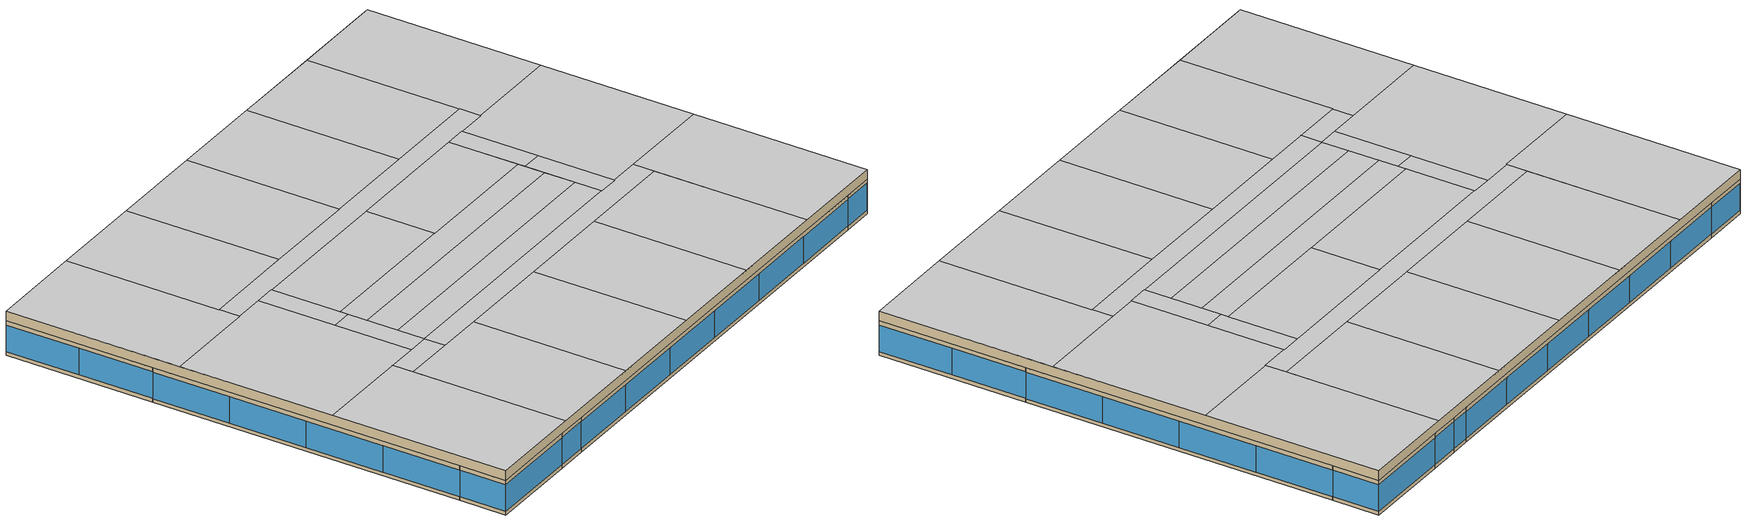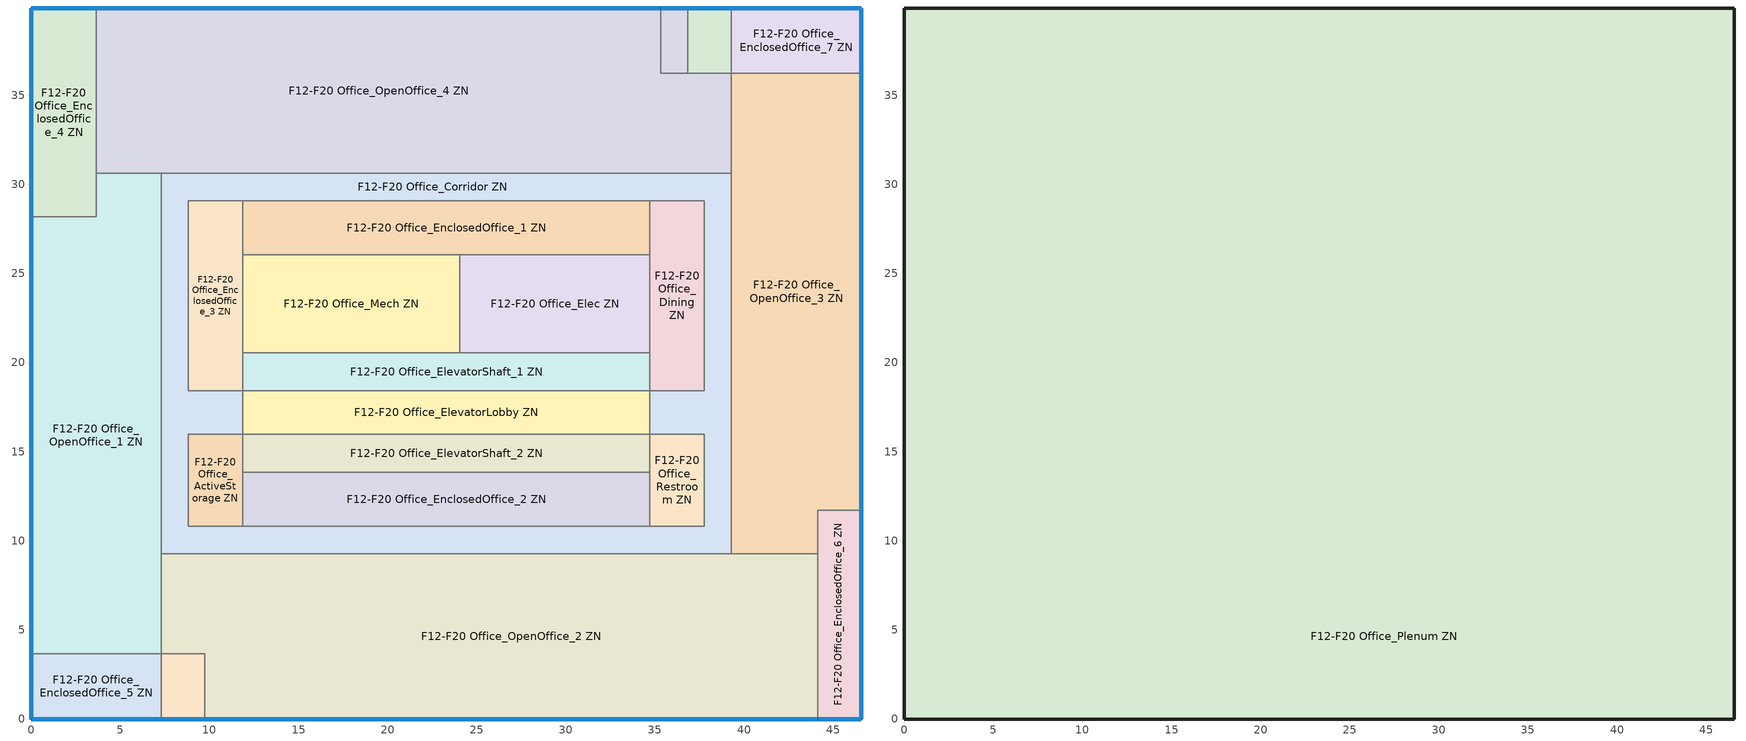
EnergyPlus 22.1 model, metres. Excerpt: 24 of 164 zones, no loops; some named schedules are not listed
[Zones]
F12-F20 Office_ActiveStorage ZN
 floor adiabatic (Adiabatic floor construction): 11.86,15.99 11.86,10.81 8.81,10.81 8.81,15.99 z55.32
 wall to F12-F20 Office_EnclosedOffice_2 ZN (Typical Interior Wall): 11.86,10.81 11.86,13.85 z55.32:58.06
 wall to F12-F20 Office_ElevatorShaft_2 ZN (Typical Interior Wall): 11.86,13.85 11.86,15.99 z55.32:58.06
 wall to F12-F20 Office_Corridor ZN (Typical Interior Wall): 11.86,15.99 8.81,15.99 8.81,10.81 11.86,10.81 z55.32:58.06
F12-F20 Office_Classroom ZN
 floor adiabatic (Adiabatic floor construction): 36.85,39.9 36.85,36.24 35.33,36.24 35.33,39.9 z55.32
 wall outside (Typical Insulated Steel Framed Exterior Wall R-20.41): 36.85,39.9 35.33,39.9 z55.32:58.06
 wall to F12-F20 Office_ConfRoom_2 ZN (Typical Interior Wall): 36.85,36.24 36.85,39.9 z55.32:58.06
 wall to F12-F20 Office_OpenOffice_4 ZN (Typical Interior Wall): 35.33,39.9 35.33,36.24 36.85,36.24 z55.32:58.06
 window (U 0.34 SHGC 0.38 Simple Glazing): 36.84,39.9 35.34,39.9 z55.62:57.77
F12-F20 Office_ConfRoom_1 ZN
 floor adiabatic (Adiabatic floor construction): 9.72,3.66 9.72,0 7.28,0 7.28,3.66 z55.32
 wall outside (Typical Insulated Steel Framed Exterior Wall R-20.41): 7.28,0 9.72,0 z55.32:58.06
 wall to F12-F20 Office_OpenOffice_2 ZN (Typical Interior Wall): 9.72,0 9.72,3.66 7.28,3.66 z55.32:58.06
 wall to F12-F20 Office_EnclosedOffice_5 ZN (Typical Interior Wall): 7.28,3.66 7.28,0 z55.32:58.06
 window (U 0.34 SHGC 0.38 Simple Glazing): 7.3,0 9.71,0 z55.62:57.75
F12-F20 Office_ConfRoom_2 ZN
 floor adiabatic (Adiabatic floor construction): 39.29,39.9 39.29,36.24 36.85,36.24 36.85,39.9 z55.32
 wall outside (Typical Insulated Steel Framed Exterior Wall R-20.41): 39.29,39.9 36.85,39.9 z55.32:58.06
 wall to F12-F20 Office_EnclosedOffice_7 ZN (Typical Interior Wall): 39.29,36.24 39.29,39.9 z55.32:58.06
 wall to F12-F20 Office_OpenOffice_4 ZN (Typical Interior Wall): 36.85,36.24 39.29,36.24 z55.32:58.06
 window (U 0.34 SHGC 0.38 Simple Glazing): 39.27,39.9 36.87,39.9 z55.62:57.75
F12-F20 Office_Corridor ZN
 floor adiabatic (Adiabatic floor construction): 39.29,19.95 39.29,10.81 37.76,10.81 37.76,19.95 z55.32; 37.76,18.43 37.76,15.99 34.72,15.99 34.72,18.43 z55.32; 11.86,18.43 11.86,15.99 8.81,15.99 8.81,18.43 z55.32; 8.81,19.95 8.81,9.28 7.28,9.28 7.28,19.95 z55.32; 8.81,29.09 8.81,19.95 7.28,19.95 7.28,29.09 z55.32; 39.29,30.62 39.29,19.95 37.76,19.95 37.76,30.62 z55.32; 37.76,30.62 37.76,29.09 7.28,29.09 7.28,30.62 z55.32; 39.29,10.81 39.29,9.28 8.81,9.28 8.81,10.81 z55.32
 wall to F12-F20 Office_Restroom ZN (Typical Interior Wall): 34.72,15.99 37.76,15.99 37.76,10.81 34.72,10.81 z55.32:58.06
 wall to F12-F20 Office_EnclosedOffice_2 ZN (Typical Interior Wall): 34.72,10.81 11.86,10.81 z55.32:58.06
 wall to F12-F20 Office_ElevatorLobby ZN (Typical Interior Wall): 11.86,15.99 11.86,18.43 / 34.72,18.43 34.72,15.99 z55.32:58.06
 wall to F12-F20 Office_EnclosedOffice_3 ZN (Typical Interior Wall): 11.86,18.43 8.81,18.43 8.81,29.09 11.86,29.09 z55.32:58.06
 wall to F12-F20 Office_EnclosedOffice_1 ZN (Typical Interior Wall): 11.86,29.09 34.72,29.09 z55.32:58.06
 wall to F12-F20 Office_Dining ZN (Typical Interior Wall): 34.72,29.09 37.76,29.09 37.76,18.43 34.72,18.43 z55.32:58.06
 wall to F12-F20 Office_OpenOffice_3 ZN (Typical Interior Wall): 39.29,9.28 39.29,30.62 z55.32:58.06
 wall to F12-F20 Office_OpenOffice_4 ZN (Typical Interior Wall): 39.29,30.62 7.28,30.62 z55.32:58.06
 wall to F12-F20 Office_OpenOffice_1 ZN (Typical Interior Wall): 7.28,30.62 7.28,9.28 z55.32:58.06
 wall to F12-F20 Office_OpenOffice_2 ZN (Typical Interior Wall): 7.28,9.28 39.29,9.28 z55.32:58.06
F12-F20 Office_Dining ZN
 floor adiabatic (Adiabatic floor construction): 37.76,29.09 37.76,18.43 34.72,18.43 34.72,29.09 z55.32
 wall to F12-F20 Office_EnclosedOffice_1 ZN (Typical Interior Wall): 34.72,29.09 34.72,26.05 z55.32:58.06
 wall to F12-F20 Office_Elec ZN (Typical Interior Wall): 34.72,26.05 34.72,20.56 z55.32:58.06
 wall to F12-F20 Office_ElevatorShaft_1 ZN (Typical Interior Wall): 34.72,20.56 34.72,18.43 z55.32:58.06
F12-F20 Office_Elec ZN
 floor adiabatic (Adiabatic floor construction): 34.72,26.05 34.72,20.56 24.05,20.56 24.05,26.05 z55.32
 wall to F12-F20 Office_EnclosedOffice_1 ZN (Typical Interior Wall): 34.72,26.05 24.05,26.05 z55.32:58.06
 wall to F12-F20 Office_Mech ZN (Typical Interior Wall): 24.05,26.05 24.05,20.56 z55.32:58.06
 wall to F12-F20 Office_ElevatorShaft_1 ZN (Typical Interior Wall): 24.05,20.56 34.72,20.56 z55.32:58.06
F12-F20 Office_ElevatorLobby ZN
 floor adiabatic (Adiabatic floor construction): 34.72,18.43 34.72,15.99 11.86,15.99 11.86,18.43 z55.32
 wall to F12-F20 Office_ElevatorShaft_1 ZN (Typical Interior Wall): 34.72,18.43 11.86,18.43 z55.32:58.06
 wall to F12-F20 Office_ElevatorShaft_2 ZN (Typical Interior Wall): 11.86,15.99 34.72,15.99 z55.32:58.06
F12-F20 Office_ElevatorShaft_1 ZN
 floor adiabatic (Adiabatic floor construction): 34.72,20.56 34.72,18.43 11.86,18.43 11.86,20.56 z55.32
 wall to F12-F20 Office_Mech ZN (Typical Interior Wall): 24.05,20.56 11.86,20.56 z55.32:58.06
 wall to F12-F20 Office_EnclosedOffice_3 ZN (Typical Interior Wall): 11.86,20.56 11.86,18.43 z55.32:58.06
F12-F20 Office_ElevatorShaft_2 ZN
 floor adiabatic (Adiabatic floor construction): 34.72,15.99 34.72,13.85 11.86,13.85 11.86,15.99 z55.32
 wall to F12-F20 Office_Restroom ZN (Typical Interior Wall): 34.72,13.85 34.72,15.99 z55.32:58.06
 wall to F12-F20 Office_EnclosedOffice_2 ZN (Typical Interior Wall): 11.86,13.85 34.72,13.85 z55.32:58.06
F12-F20 Office_EnclosedOffice_1 ZN
 floor adiabatic (Adiabatic floor construction): 34.72,29.09 34.72,26.05 11.86,26.05 11.86,29.09 z55.32
 wall to F12-F20 Office_EnclosedOffice_3 ZN (Typical Interior Wall): 11.86,29.09 11.86,26.05 z55.32:58.06
 wall to F12-F20 Office_Mech ZN (Typical Interior Wall): 11.86,26.05 24.05,26.05 z55.32:58.06
F12-F20 Office_EnclosedOffice_2 ZN
 floor adiabatic (Adiabatic floor construction): 34.72,13.85 34.72,10.81 11.86,10.81 11.86,13.85 z55.32
 wall to F12-F20 Office_Restroom ZN (Typical Interior Wall): 34.72,10.81 34.72,13.85 z55.32:58.06
F12-F20 Office_EnclosedOffice_3 ZN
 floor adiabatic (Adiabatic floor construction): 11.86,29.09 11.86,18.43 8.81,18.43 8.81,29.09 z55.32
 wall to F12-F20 Office_Mech ZN (Typical Interior Wall): 11.86,20.56 11.86,26.05 z55.32:58.06
F12-F20 Office_EnclosedOffice_4 ZN
 floor adiabatic (Adiabatic floor construction): 3.66,39.9 3.66,28.18 0,28.18 0,39.9 z55.32
 wall outside (Typical Insulated Steel Framed Exterior Wall R-20.41): 3.66,39.9 0,39.9 0,28.18 z55.32:58.06
 wall to F12-F20 Office_OpenOffice_4 ZN (Typical Interior Wall): 3.66,30.62 3.66,39.9 z55.32:58.06
 wall to F12-F20 Office_OpenOffice_1 ZN (Typical Interior Wall): 0,28.18 3.66,28.18 3.66,30.62 z55.32:58.06
 window (U 0.34 SHGC 0.38 Simple Glazing): 3.64,39.9 0.01,39.9 z55.62:57.74
 window (Office_EnclosedOffice_4_Wall_4_0_0_0_0_1_Win 2 Wind Cons U-0.34 SHGC 0.33): 0,34.04 0,28.2 z55.62:57.73
 window (Office_EnclosedOffice_4_Wall_4_0_0_1_0_0_Win 2 Wind Cons U-0.34 SHGC 0.33): 0,39.88 0,34.04 z55.62:57.73
F12-F20 Office_EnclosedOffice_5 ZN
 floor adiabatic (Adiabatic floor construction): 7.28,3.66 7.28,0 0,0 0,3.66 z55.32
 wall outside (Typical Insulated Steel Framed Exterior Wall R-20.41): 0,3.66 0,0 7.28,0 z55.32:58.06
 wall to F12-F20 Office_OpenOffice_1 ZN (Typical Interior Wall): 7.28,3.66 0,3.66 z55.32:58.06
 window (Office_EnclosedOffice_5_Wall_4_0_0_0_0_0_Win 2 Wind Cons U-0.34 SHGC 0.33): 0,3.64 0,0.01 z55.62:57.74
 window (U 0.34 SHGC 0.38 Simple Glazing): 0.01,0 7.27,0 z55.62:57.73
F12-F20 Office_EnclosedOffice_6 ZN
 floor adiabatic (Adiabatic floor construction): 46.57,11.72 46.57,0 44.13,0 44.13,11.72 z55.32
 wall outside (Typical Insulated Steel Framed Exterior Wall R-20.41): 44.13,0 46.57,0 46.57,11.72 z55.32:58.06
 wall to F12-F20 Office_OpenOffice_3 ZN (Typical Interior Wall): 46.57,11.72 44.13,11.72 44.13,9.28 z55.32:58.06
 wall to F12-F20 Office_OpenOffice_2 ZN (Typical Interior Wall): 44.13,9.28 44.13,0 z55.32:58.06
 window (Office_EnclosedOffice_6_Wall_2_0_0_0_0_1_Win 2 Wind Cons U-0.34 SHGC 0.33): 46.57,5.86 46.57,11.7 z55.62:57.73
 window (Office_EnclosedOffice_6_Wall_2_0_0_1_0_0_Win 2 Wind Cons U-0.34 SHGC 0.33): 46.57,0.02 46.57,5.86 z55.62:57.73
 window (U 0.34 SHGC 0.38 Simple Glazing): 44.15,0 46.56,0 z55.62:57.75
F12-F20 Office_EnclosedOffice_7 ZN
 floor adiabatic (Adiabatic floor construction): 46.57,39.9 46.57,36.24 39.29,36.24 39.29,39.9 z55.32
 wall outside (Typical Insulated Steel Framed Exterior Wall R-20.41): 46.57,36.24 46.57,39.9 39.29,39.9 z55.32:58.06
 wall to F12-F20 Office_OpenOffice_3 ZN (Typical Interior Wall): 39.29,36.24 46.57,36.24 z55.32:58.06
 window (Office_EnclosedOffice_7_Wall_2_0_0_0_0_0_Win 2 Wind Cons U-0.34 SHGC 0.33): 46.57,36.26 46.57,39.88 z55.62:57.74
 window (U 0.34 SHGC 0.38 Simple Glazing): 46.56,39.9 39.3,39.9 z55.62:57.73
F12-F20 Office_Mech ZN
 floor adiabatic (Adiabatic floor construction): 24.05,26.05 24.05,20.56 11.86,20.56 11.86,26.05 z55.32
F12-F20 Office_OpenOffice_1 ZN
 floor adiabatic (Adiabatic floor construction): 7.28,30.62 7.28,28.18 3.66,28.18 3.66,30.62 z55.32; 7.28,28.18 7.28,3.66 0,3.66 0,28.18 z55.32
 wall outside (Typical Insulated Steel Framed Exterior Wall R-20.41): 0,28.18 0,3.66 z55.32:58.06
 wall to F12-F20 Office_OpenOffice_4 ZN (Typical Interior Wall): 7.28,30.62 3.66,30.62 z55.32:58.06
 wall to F12-F20 Office_OpenOffice_2 ZN (Typical Interior Wall): 7.28,3.66 7.28,9.28 z55.32:58.06
 window (Office_OpenOffice_1_Wall_6_0_0_0_0_3_Win 2 Wind Cons U-0.34 SHGC 0.33): 0,9.79 0,3.67 z55.62:57.72
 window (Office_OpenOffice_1_Wall_6_0_0_1_0_2_Win 2 Wind Cons U-0.34 SHGC 0.33): 0,15.92 0,9.8 z55.62:57.72
 window (Office_OpenOffice_1_Wall_6_0_0_2_0_1_Win 2 Wind Cons U-0.34 SHGC 0.33): 0,22.04 0,15.92 z55.62:57.72
 window (Office_OpenOffice_1_Wall_6_0_0_3_0_0_Win 2 Wind Cons U-0.34 SHGC 0.33): 0,28.16 0,22.04 z55.62:57.72
F12-F20 Office_OpenOffice_2 ZN
 floor adiabatic (Adiabatic floor construction): 9.72,9.28 9.72,3.66 7.28,3.66 7.28,9.28 z55.32; 44.13,9.28 44.13,0 9.72,0 9.72,9.28 z55.32
 wall outside (Typical Insulated Steel Framed Exterior Wall R-20.41): 9.72,0 44.13,0 z55.32:58.06
 wall to F12-F20 Office_OpenOffice_3 ZN (Typical Interior Wall): 44.13,9.28 39.29,9.28 z55.32:58.06
 window (U 0.34 SHGC 0.38 Simple Glazing): 9.74,0 15.47,0 / 15.47,0 21.2,0 / 21.2,0 26.93,0 / 26.93,0 32.66,0 / 32.66,0 38.39,0 / 38.39,0 44.12,0 z55.62:57.72
F12-F20 Office_OpenOffice_3 ZN
 floor adiabatic (Adiabatic floor construction): 44.13,11.72 44.13,9.28 39.29,9.28 39.29,11.72 z55.32; 46.57,36.24 46.57,11.72 39.29,11.72 39.29,36.24 z55.32
 wall outside (Typical Insulated Steel Framed Exterior Wall R-20.41): 46.57,11.72 46.57,36.24 z55.32:58.06
 wall to F12-F20 Office_OpenOffice_4 ZN (Typical Interior Wall): 39.29,36.24 39.29,30.62 z55.32:58.06
 window (Office_OpenOffice_3_Wall_2_0_0_0_0_3_Win 2 Wind Cons U-0.34 SHGC 0.33): 46.57,30.1 46.57,36.22 z55.62:57.72
 window (Office_OpenOffice_3_Wall_2_0_0_1_0_2_Win 2 Wind Cons U-0.34 SHGC 0.33): 46.57,23.98 46.57,30.1 z55.62:57.72
 window (Office_OpenOffice_3_Wall_2_0_0_2_0_1_Win 2 Wind Cons U-0.34 SHGC 0.33): 46.57,17.86 46.57,23.98 z55.62:57.72
 window (Office_OpenOffice_3_Wall_2_0_0_3_0_0_Win 2 Wind Cons U-0.34 SHGC 0.33): 46.57,11.74 46.57,17.86 z55.62:57.72
F12-F20 Office_OpenOffice_4 ZN
 floor adiabatic (Adiabatic floor construction): 35.33,39.9 35.33,30.62 3.66,30.62 3.66,39.9 z55.32; 39.29,36.24 39.29,30.62 35.33,30.62 35.33,36.24 z55.32
 wall outside (Typical Insulated Steel Framed Exterior Wall R-20.41): 35.33,39.9 3.66,39.9 z55.32:58.06
 window (U 0.34 SHGC 0.38 Simple Glazing): 8.94,39.9 3.67,39.9 / 24.76,39.9 19.49,39.9 / 19.49,39.9 14.22,39.9 / 14.22,39.9 8.95,39.9 / 35.31,39.9 30.04,39.9 / 30.04,39.9 24.77,39.9 z55.62:57.72
F12-F20 Office_Restroom ZN
 floor adiabatic (Adiabatic floor construction): 37.76,15.99 37.76,10.81 34.72,10.81 34.72,15.99 z55.32
F12-F20 Office_Plenum ZN
 floor to F12-F20 Office_Elec ZN (Typical Interior Floor): 34.72,26.05 34.72,20.56 24.05,20.56 24.05,26.05 z58.06
 floor to F12-F20 Office_ElevatorShaft_1 ZN (Typical Interior Floor): 34.72,20.56 34.72,18.43 11.86,18.43 11.86,20.56 z58.06
 floor to F12-F20 Office_OpenOffice_2 ZN (Typical Interior Floor): 44.13,9.28 44.13,0 9.72,0 9.72,9.28 z58.06; 9.72,9.28 9.72,3.66 7.28,3.66 7.28,9.28 z58.06
 floor to F12-F20 Office_EnclosedOffice_4 ZN (Typical Interior Floor): 3.66,39.9 3.66,28.18 0,28.18 0,39.9 z58.06
 floor to F12-F20 Office_OpenOffice_1 ZN (Typical Interior Floor): 7.28,30.62 7.28,28.18 3.66,28.18 3.66,30.62 z58.06; 7.28,28.18 7.28,3.66 0,3.66 0,28.18 z58.06
 floor to F12-F20 Office_Corridor ZN (Typical Interior Floor): 8.81,19.95 8.81,9.28 7.28,9.28 7.28,19.95 z58.06; 39.29,19.95 39.29,10.81 37.76,10.81 37.76,19.95 z58.06; 37.76,18.43 37.76,15.99 34.72,15.99 34.72,18.43 z58.06; 8.81,29.09 8.81,19.95 7.28,19.95 7.28,29.09 z58.06; 39.29,30.62 39.29,19.95 37.76,19.95 37.76,30.62 z58.06; 39.29,10.81 39.29,9.28 8.81,9.28 8.81,10.81 z58.06; 11.86,18.43 11.86,15.99 8.81,15.99 8.81,18.43 z58.06; 37.76,30.62 37.76,29.09 7.28,29.09 7.28,30.62 z58.06
 floor to F12-F20 Office_OpenOffice_3 ZN (Typical Interior Floor): 46.57,36.24 46.57,11.72 39.29,11.72 39.29,36.24 z58.06; 44.13,11.72 44.13,9.28 39.29,9.28 39.29,11.72 z58.06
 floor to F12-F20 Office_OpenOffice_4 ZN (Typical Interior Floor): 35.33,39.9 35.33,30.62 3.66,30.62 3.66,39.9 z58.06; 39.29,36.24 39.29,30.62 35.33,30.62 35.33,36.24 z58.06
 floor to F12-F20 Office_EnclosedOffice_7 ZN (Typical Interior Floor): 46.57,39.9 46.57,36.24 39.29,36.24 39.29,39.9 z58.06
 floor to F12-F20 Office_EnclosedOffice_1 ZN (Typical Interior Floor): 34.72,29.09 34.72,26.05 11.86,26.05 11.86,29.09 z58.06
 floor to F12-F20 Office_Restroom ZN (Typical Interior Floor): 37.76,15.99 37.76,10.81 34.72,10.81 34.72,15.99 z58.06
 floor to F12-F20 Office_EnclosedOffice_3 ZN (Typical Interior Floor): 11.86,29.09 11.86,18.43 8.81,18.43 8.81,29.09 z58.06
 floor to F12-F20 Office_EnclosedOffice_5 ZN (Typical Interior Floor): 7.28,3.66 7.28,0 0,0 0,3.66 z58.06
 floor to F12-F20 Office_Classroom ZN (Typical Interior Floor): 36.85,39.9 36.85,36.24 35.33,36.24 35.33,39.9 z58.06
 floor to F12-F20 Office_ActiveStorage ZN (Typical Interior Floor): 11.86,15.99 11.86,10.81 8.81,10.81 8.81,15.99 z58.06
 floor to F12-F20 Office_ElevatorShaft_2 ZN (Typical Interior Floor): 34.72,15.99 34.72,13.85 11.86,13.85 11.86,15.99 z58.06
 floor to F12-F20 Office_EnclosedOffice_6 ZN (Typical Interior Floor): 46.57,11.72 46.57,0 44.13,0 44.13,11.72 z58.06
 floor to F12-F20 Office_Dining ZN (Typical Interior Floor): 37.76,29.09 37.76,18.43 34.72,18.43 34.72,29.09 z58.06
 floor to F12-F20 Office_ConfRoom_1 ZN (Typical Interior Floor): 9.72,3.66 9.72,0 7.28,0 7.28,3.66 z58.06
 floor to F12-F20 Office_ConfRoom_2 ZN (Typical Interior Floor): 39.29,39.9 39.29,36.24 36.85,36.24 36.85,39.9 z58.06
 floor to F12-F20 Office_Mech ZN (Typical Interior Floor): 24.05,26.05 24.05,20.56 11.86,20.56 11.86,26.05 z58.06
 floor to F12-F20 Office_ElevatorLobby ZN (Typical Interior Floor): 34.72,18.43 34.72,15.99 11.86,15.99 11.86,18.43 z58.06
 floor to F12-F20 Office_EnclosedOffice_2 ZN (Typical Interior Floor): 34.72,13.85 34.72,10.81 11.86,10.81 11.86,13.85 z58.06
 wall outside (Typical Insulated Steel Framed Exterior Wall R-20.41): 46.57,0 46.57,39.9 0,39.9 0,0 46.57,0 z58.06:58.83
 ceiling adiabatic (Adiabatic floor construction): 34.72,20.56 34.72,26.05 24.05,26.05 24.05,20.56 z58.83; 23.29,27.72 23.29,39.9 15.52,39.9 15.52,27.72 z58.83; 15.52,27.72 15.52,39.9 7.76,39.9 7.76,27.72 z58.83; 7.76,26.05 7.76,39.9 0,39.9 0,26.05 z58.83; 10.18,13.85 10.18,26.05 0,26.05 0,13.85 z58.83; 38.81,0 38.81,12.18 31.05,12.18 31.05,0 z58.83; 46.57,0 46.57,13.85 38.81,13.85 38.81,0 z58.83; 31.05,0 31.05,12.18 23.29,12.18 23.29,0 z58.83; 23.29,0 23.29,12.18 15.52,12.18 15.52,0 z58.83; 15.52,0 15.52,12.18 7.76,12.18 7.76,0 z58.83; 7.76,0 7.76,13.85 0,13.85 0,0 z58.83; 36.39,13.85 36.39,19.95 34.72,19.95 34.72,13.85 z58.83; 11.86,19.95 11.86,26.05 10.18,26.05 10.18,19.95 z58.83; 36.39,19.95 36.39,26.05 34.72,26.05 34.72,19.95 z58.83; 11.86,13.85 11.86,19.95 10.18,19.95 10.18,13.85 z58.83; 38.81,12.18 38.81,13.85 11.86,13.85 11.86,12.18 z58.83; 38.81,26.05 38.81,27.72 7.76,27.72 7.76,26.05 z58.83; 11.86,12.18 11.86,13.85 7.76,13.85 7.76,12.18 z58.83; 46.57,13.85 46.57,26.05 36.39,26.05 36.39,13.85 z58.83; 34.72,18.43 34.72,20.56 11.86,20.56 11.86,18.43 z58.83; 34.72,15.99 34.72,18.43 11.86,18.43 11.86,15.99 z58.83; 34.72,13.85 34.72,15.99 11.86,15.99 11.86,13.85 z58.83; 24.05,20.56 24.05,26.05 11.86,26.05 11.86,20.56 z58.83; 46.57,26.05 46.57,39.9 38.81,39.9 38.81,26.05 z58.83; 38.81,27.72 38.81,39.9 31.05,39.9 31.05,27.72 z58.83; 31.05,27.72 31.05,39.9 23.29,39.9 23.29,27.72 z58.83
[Building]
-TallBuilding-ASHRAE 169-2013-6A created: 2026-04-17 11:54:28 -0400: North Axis {deg}=0; Terrain=Suburbs; Loads Convergence Tolerance Value {W}=0.04; Temperature Convergence Tolerance Value {deltaC}=0.4; Solar Distribution=FullExterior; Maximum Number of Warmup Days=100; Minimum Number of Warmup Days=10
[Site:Location]
Rochester International Arpt_MN_USA: Latitude {deg}=43.9; Longitude {deg}=-92.5; Time Zone {hr}=-6; Elevation {m}=398
[Site:GroundTemperature:Deep]
5.5, 1.7, -0.6, -1.3, 0.1, 3.2, 7.1, 10.9, 13.4, 14, 12.6, 9.5
[Site:GroundTemperature:FCfactorMethod]
January Ground Temperature {C}=7.4; February Ground Temperature {C}=-0; March Ground Temperature {C}=-7.6; April Ground Temperature {C}=-12.6; May Ground Temperature {C}=-7.7; June Ground Temperature {C}=0.3; July Ground Temperature {C}=7; August Ground Temperature {C}=14.2; September Ground Temperature {C}=19.2; October Ground Temperature {C}=20.9; November Ground Temperature {C}=20; December Ground Temperature {C}=15.4
[Site:GroundTemperature:Shallow]
-2.2, -7.4, -8.8, -7.6, -0.6, 7.3, 14.6, 20, 21.5, 19, 13, 5.4
[Site:WaterMainsTemperature]
Calculation Method=Correlation; Annual Average Outdoor Air Temperature {C}=6.375; Maximum Difference In Monthly Average Outdoor Air Temperatures {deltaC}=33.5
[SizingPeriod:DesignDay] Day of Month=21; Dry-Bulb Temperature Range Modifier Type=DefaultMultipliers; Humidity Condition Type=Wetbulb; Barometric Pressure {Pa}=96634; Rain Indicator=No; Snow Indicator=No; Daylight Saving Time Indicator=No; Begin Environment Reset Mode=FullResetAtBeginEnvironment
Name | Month | Day Type | Maximum Dry-Bulb Temperature {C} | Daily Dry-Bulb Temperature Range {deltaC} | Wetbulb or DewPoint at Maximum Dry-Bulb {C} | Wind Speed {m/s} | Wind Direction {deg} | Solar Model Indicator | ASHRAE Clear Sky Optical Depth for Beam Irradiance (taub) | ASHRAE Clear Sky Optical Depth for Diffuse Irradiance (taud) | Sky Clearness
Rochester International Arpt Ann Clg .4% Condns DB=>MWB | 7 | SummerDesignDay | 31.2 | 10.6 | 23.1 | 6.7 | 200 | ASHRAETau | 0.404 | 2.226
Rochester International Arpt Ann Clg .4% Condns WB=>MDB | 7 | SummerDesignDay | 29.2 | 10.6 | 24.9 | 6.7 | 200 | ASHRAETau | 0.404 | 2.226
Rochester International Arpt Ann Htg 99.6% Condns DB | 1 | WinterDesignDay | -26.2 | 0 | -26.2 | 5.7 | 310 | ASHRAEClearSky |  |  | 0
[Material] Thermal Absorptance=0.9; Solar Absorptance=0.7
Name | Roughness | Thickness {m} | Conductivity {W/m-K} | Density {kg/m3} | Specific Heat {J/kg-K} | Visible Absorptance
100mm Normalweight concrete floor | MediumSmooth | 0.1016 | 2.31 | 2322 | 832 | 0.7
25mm Stucco | Smooth | 0.0254 | 0.72 | 1856 | 840 | 0.7
5/8 in. Gypsum Board | MediumSmooth | 0.0159 | 0.16 | 800 | 1090 | 0.7
G01 13mm gypsum board | Smooth | 0.0127 | 0.16 | 800 | 1090 | 0.5
Std Wood 6inch | MediumSmooth | 0.15 | 0.12 | 540 | 1210 | 0.7
[Material:NoMass] Thermal Absorptance=0.9; Solar Absorptance=0.7
Name | Roughness | Thermal Resistance {m2-K/W} | Visible Absorptance
CP02 CARPET PAD | VeryRough | 0.21648 | 0.8
Nonres_Floor_Insulation | MediumSmooth | 2.88292 | 0.7
Typical Insulation R-18.23 | Smooth | 3.21036 | 0.7
[WindowMaterial:SimpleGlazingSystem] U-Factor {W/m2-K}=1.93061; Visible Transmittance=0.81
Name | Solar Heat Gain Coefficient
Office_EnclosedOffice_4_Wall_4_0_0_0_0_1_Win 2 Wind SG Mat U-0.34 SHGC 0.33; Office_EnclosedOffice_4_Wall_4_0_0_1_0_0_Win 2 Wind SG Mat U-0.34 SHGC 0.33; Office_EnclosedOffice_5_Wall_4_0_0_0_0_0_Win 2 Wind SG Mat U-0.34 SHGC 0.33; Office_EnclosedOffice_6_Wall_2_0_0_0_0_1_Win 2 Wind SG Mat U-0.34 SHGC 0.33; Office_EnclosedOffice_6_Wall_2_0_0_1_0_0_Win 2 Wind SG Mat U-0.34 SHGC 0.33; Office_EnclosedOffice_7_Wall_2_0_0_0_0_0_Win 2 Wind SG Mat U-0.34 SHGC 0.33; Office_OpenOffice_1_Wall_6_0_0_0_0_3_Win 2 Wind SG Mat U-0.34 SHGC 0.33; Office_OpenOffice_1_Wall_6_0_0_1_0_2_Win 2 Wind SG Mat U-0.34 SHGC 0.33; Office_OpenOffice_1_Wall_6_0_0_2_0_1_Win 2 Wind SG Mat U-0.34 SHGC 0.33; Office_OpenOffice_1_Wall_6_0_0_3_0_0_Win 2 Wind SG Mat U-0.34 SHGC 0.33; Office_OpenOffice_3_Wall_2_0_0_0_0_3_Win 2 Wind SG Mat U-0.34 SHGC 0.33; Office_OpenOffice_3_Wall_2_0_0_1_0_2_Win 2 Wind SG Mat U-0.34 SHGC 0.33; Office_OpenOffice_3_Wall_2_0_0_2_0_1_Win 2 Wind SG Mat U-0.34 SHGC 0.33; Office_OpenOffice_3_Wall_2_0_0_3_0_0_Win 2 Wind SG Mat U-0.34 SHGC 0.33 | 0.33
U 0.34 SHGC 0.38 Simple Glazing | 0.38
[Construction]
Adiabatic floor construction: CP02 CARPET PAD, 100mm Normalweight concrete floor, Nonres_Floor_Insulation
InteriorFurnishings: Std Wood 6inch
Office_EnclosedOffice_4_Wall_4_0_0_0_0_1_Win 2 Wind Cons U-0.34 SHGC 0.33: Office_EnclosedOffice_4_Wall_4_0_0_0_0_1_Win 2 Wind SG Mat U-0.34 SHGC 0.33
Office_EnclosedOffice_4_Wall_4_0_0_1_0_0_Win 2 Wind Cons U-0.34 SHGC 0.33: Office_EnclosedOffice_4_Wall_4_0_0_1_0_0_Win 2 Wind SG Mat U-0.34 SHGC 0.33
Office_EnclosedOffice_5_Wall_4_0_0_0_0_0_Win 2 Wind Cons U-0.34 SHGC 0.33: Office_EnclosedOffice_5_Wall_4_0_0_0_0_0_Win 2 Wind SG Mat U-0.34 SHGC 0.33
Office_EnclosedOffice_6_Wall_2_0_0_0_0_1_Win 2 Wind Cons U-0.34 SHGC 0.33: Office_EnclosedOffice_6_Wall_2_0_0_0_0_1_Win 2 Wind SG Mat U-0.34 SHGC 0.33
Office_EnclosedOffice_6_Wall_2_0_0_1_0_0_Win 2 Wind Cons U-0.34 SHGC 0.33: Office_EnclosedOffice_6_Wall_2_0_0_1_0_0_Win 2 Wind SG Mat U-0.34 SHGC 0.33
Office_EnclosedOffice_7_Wall_2_0_0_0_0_0_Win 2 Wind Cons U-0.34 SHGC 0.33: Office_EnclosedOffice_7_Wall_2_0_0_0_0_0_Win 2 Wind SG Mat U-0.34 SHGC 0.33
Office_OpenOffice_1_Wall_6_0_0_0_0_3_Win 2 Wind Cons U-0.34 SHGC 0.33: Office_OpenOffice_1_Wall_6_0_0_0_0_3_Win 2 Wind SG Mat U-0.34 SHGC 0.33
Office_OpenOffice_1_Wall_6_0_0_1_0_2_Win 2 Wind Cons U-0.34 SHGC 0.33: Office_OpenOffice_1_Wall_6_0_0_1_0_2_Win 2 Wind SG Mat U-0.34 SHGC 0.33
Office_OpenOffice_1_Wall_6_0_0_2_0_1_Win 2 Wind Cons U-0.34 SHGC 0.33: Office_OpenOffice_1_Wall_6_0_0_2_0_1_Win 2 Wind SG Mat U-0.34 SHGC 0.33
Office_OpenOffice_1_Wall_6_0_0_3_0_0_Win 2 Wind Cons U-0.34 SHGC 0.33: Office_OpenOffice_1_Wall_6_0_0_3_0_0_Win 2 Wind SG Mat U-0.34 SHGC 0.33
Office_OpenOffice_3_Wall_2_0_0_0_0_3_Win 2 Wind Cons U-0.34 SHGC 0.33: Office_OpenOffice_3_Wall_2_0_0_0_0_3_Win 2 Wind SG Mat U-0.34 SHGC 0.33
Office_OpenOffice_3_Wall_2_0_0_1_0_2_Win 2 Wind Cons U-0.34 SHGC 0.33: Office_OpenOffice_3_Wall_2_0_0_1_0_2_Win 2 Wind SG Mat U-0.34 SHGC 0.33
Office_OpenOffice_3_Wall_2_0_0_2_0_1_Win 2 Wind Cons U-0.34 SHGC 0.33: Office_OpenOffice_3_Wall_2_0_0_2_0_1_Win 2 Wind SG Mat U-0.34 SHGC 0.33
Office_OpenOffice_3_Wall_2_0_0_3_0_0_Win 2 Wind Cons U-0.34 SHGC 0.33: Office_OpenOffice_3_Wall_2_0_0_3_0_0_Win 2 Wind SG Mat U-0.34 SHGC 0.33
Typical Insulated Steel Framed Exterior Wall R-20.41: 25mm Stucco, 5/8 in. Gypsum Board, Typical Insulation R-18.23, 5/8 in. Gypsum Board
Typical Interior Floor: 100mm Normalweight concrete floor, CP02 CARPET PAD
Typical Interior Wall: G01 13mm gypsum board, G01 13mm gypsum board
U 0.34 SHGC 0.38 Simple Glazing: U 0.34 SHGC 0.38 Simple Glazing
[Zone] Multiplier=9
Name | Part of Total Floor Area
F12-F20 Office_ActiveStorage ZN; F12-F20 Office_Classroom ZN; F12-F20 Office_ConfRoom_1 ZN; F12-F20 Office_ConfRoom_2 ZN; F12-F20 Office_Corridor ZN; F12-F20 Office_Dining ZN; F12-F20 Office_Elec ZN; F12-F20 Office_ElevatorLobby ZN; F12-F20 Office_ElevatorShaft_1 ZN; F12-F20 Office_ElevatorShaft_2 ZN; F12-F20 Office_EnclosedOffice_1 ZN; F12-F20 Office_EnclosedOffice_2 ZN; F12-F20 Office_EnclosedOffice_3 ZN; F12-F20 Office_EnclosedOffice_4 ZN; F12-F20 Office_EnclosedOffice_5 ZN; F12-F20 Office_EnclosedOffice_6 ZN; F12-F20 Office_EnclosedOffice_7 ZN; F12-F20 Office_Mech ZN; F12-F20 Office_OpenOffice_1 ZN; F12-F20 Office_OpenOffice_2 ZN; F12-F20 Office_OpenOffice_3 ZN; F12-F20 Office_OpenOffice_4 ZN; F12-F20 Office_Restroom ZN | Yes
F12-F20 Office_Plenum ZN | No
[Space]
Name | Zone | Space Type
F12-F20 Office_ActiveStorage | F12-F20 Office_ActiveStorage ZN | Storage
F12-F20 Office_Classroom | F12-F20 Office_Classroom ZN | Classroom
F12-F20 Office_ConfRoom_1 | F12-F20 Office_ConfRoom_1 ZN | Conference
F12-F20 Office_ConfRoom_2 | F12-F20 Office_ConfRoom_2 ZN | Conference
F12-F20 Office_Corridor | F12-F20 Office_Corridor ZN | Corridor
F12-F20 Office_Dining | F12-F20 Office_Dining ZN | Dining
F12-F20 Office_Elec | F12-F20 Office_Elec ZN | Elec/MechRoom
F12-F20 Office_ElevatorLobby | F12-F20 Office_ElevatorLobby ZN | Elevator Lobby
F12-F20 Office_ElevatorShaft_1 | F12-F20 Office_ElevatorShaft_1 ZN | Elevator Shaft
F12-F20 Office_ElevatorShaft_2 | F12-F20 Office_ElevatorShaft_2 ZN | Elevator Shaft
F12-F20 Office_EnclosedOffice_1 | F12-F20 Office_EnclosedOffice_1 ZN | ClosedOffice
F12-F20 Office_EnclosedOffice_2 | F12-F20 Office_EnclosedOffice_2 ZN | ClosedOffice
F12-F20 Office_EnclosedOffice_3 | F12-F20 Office_EnclosedOffice_3 ZN | ClosedOffice
F12-F20 Office_EnclosedOffice_4 | F12-F20 Office_EnclosedOffice_4 ZN | ClosedOffice
F12-F20 Office_EnclosedOffice_5 | F12-F20 Office_EnclosedOffice_5 ZN | ClosedOffice
F12-F20 Office_EnclosedOffice_6 | F12-F20 Office_EnclosedOffice_6 ZN | ClosedOffice
F12-F20 Office_EnclosedOffice_7 | F12-F20 Office_EnclosedOffice_7 ZN | ClosedOffice
F12-F20 Office_Mech | F12-F20 Office_Mech ZN | Elec/MechRoom
F12-F20 Office_OpenOffice_1 | F12-F20 Office_OpenOffice_1 ZN | OpenOffice
F12-F20 Office_OpenOffice_2 | F12-F20 Office_OpenOffice_2 ZN | OpenOffice
F12-F20 Office_OpenOffice_3 | F12-F20 Office_OpenOffice_3 ZN | OpenOffice
F12-F20 Office_OpenOffice_4 | F12-F20 Office_OpenOffice_4 ZN | OpenOffice
F12-F20 Office_Plenum | F12-F20 Office_Plenum ZN | Plenum Space Type
F12-F20 Office_Restroom | F12-F20 Office_Restroom ZN | Restroom
[SpaceList]
Corridor: Basement_Corridor, F3-F11 Office_Corridor, F12-F20 Office_Corridor
Elec/MechRoom: F30 Hotel_bot_Mech, F1 Retail_F1_Elec, F38 Hotel_top_Mech, Basement_Mech, F3-F11 Office_Mech, F1 Retail_F1_Mech, F2 Retail_F2_Mech, F21 Resi_bot_Mech, Basement_Elec, F38 Hotel_top_Elec, F30 Hotel_bot_Elec, F2 Retail_F2_Elec, F12-F20 Office_Mech, F12-F20 Office_Elec, F22-F29 Resi_mid_Mech, F22-F29 Resi_mid_Elec, F21 Resi_bot_Elec, F31-F37 Hotel_mid_Elec, F31-F37 Hotel_mid_Mech, F3-F11 Office_Elec
Elevator Lobby: F30 Hotel_bot_ElevatorLobby, F3-F11 Office_ElevatorLobby, F2 Retail_F2_ElevatorLobby, F12-F20 Office_ElevatorLobby, F38 Hotel_top_ElevatorLobby, F1 Retail_F1_ElevatorLobby, Basement_ElevatorLobby, F22-F29 Resi_mid_ElevatorLobby, F21 Resi_bot_ElevatorLobby, F31-F37 Hotel_mid_ElevatorLobby
Elevator Shaft: F38 Hotel_top_ElevatorShaft_2, Basement_ElevatorShaft_1, F38 Hotel_top_ElevatorShaft_1, Basement_ElevatorShaft_2, F30 Hotel_bot_ElevatorShaft_1, F1 Retail_F1_ElevatorShaft_2, F2 Retail_F2_ElevatorShaft_2, F21 Resi_bot_ElevatorShaft_2, F12-F20 Office_ElevatorShaft_1, F1 Retail_F1_ElevatorShaft_1, F21 Resi_bot_ElevatorShaft_1, F31-F37 Hotel_mid_ElevatorShaft_1, F31-F37 Hotel_mid_ElevatorShaft_2, F3-F11 Office_ElevatorShaft_1, F22-F29 Resi_mid_ElevatorShaft_2, F30 Hotel_bot_ElevatorShaft_2, F12-F20 Office_ElevatorShaft_2, F2 Retail_F2_ElevatorShaft_1, F22-F29 Resi_mid_ElevatorShaft_1, F3-F11 Office_ElevatorShaft_2
OpenOffice: F12-F20 Office_OpenOffice_1, F3-F11 Office_OpenOffice_3, F3-F11 Office_OpenOffice_4, F12-F20 Office_OpenOffice_3, F12-F20 Office_OpenOffice_4, Basement_OpenOffice, F3-F11 Office_OpenOffice_1, F3-F11 Office_OpenOffice_2, F12-F20 Office_OpenOffice_2
Plenum Space Type: F3-F11 Office_Plenum, F38 Hotel_top_Plenum, F12-F20 Office_Plenum, F1 Retail_F1_Plenum, F2 Retail_F2_Plenum
Storage: F3-F11 Office_ActiveStorage, F12-F20 Office_ActiveStorage
Classroom: F3-F11 Office_Classroom, F12-F20 Office_Classroom
Conference: F3-F11 Office_ConfRoom_2, F3-F11 Office_ConfRoom_1, F12-F20 Office_ConfRoom_2, F12-F20 Office_ConfRoom_1
Dining: F3-F11 Office_Dining, F12-F20 Office_Dining
ClosedOffice: F12-F20 Office_EnclosedOffice_6, F3-F11 Office_EnclosedOffice_3, F3-F11 Office_EnclosedOffice_7, F3-F11 Office_EnclosedOffice_4, F3-F11 Office_EnclosedOffice_1, F3-F11 Office_EnclosedOffice_2, F3-F11 Office_EnclosedOffice_6, F12-F20 Office_EnclosedOffice_1, F12-F20 Office_EnclosedOffice_5, F12-F20 Office_EnclosedOffice_4, F12-F20 Office_EnclosedOffice_3, F12-F20 Office_EnclosedOffice_2, F3-F11 Office_EnclosedOffice_5, F12-F20 Office_EnclosedOffice_7
Restroom: F3-F11 Office_Restroom, F12-F20 Office_Restroom
[Lights] Design Level Calculation Method=Watts/Area; Return Air Fraction=0.4; Fraction Radiant=0.4; Fraction Visible=0.2; Fraction Replaceable=1
Name | Zone or ZoneList or Space or SpaceList | Schedule | Watts per Floor Area {W/m2}
Corridor Lights | Corridor | OfficeLarge BLDG_LIGHT_SCH_2013 | 4.4132
Elec/MechRoom Lights | Elec/MechRoom | OfficeLarge BLDG_LIGHT_SCH_2013 | 4.62848
Elevator Lobby Lights | Elevator Lobby | OfficeLarge BLDG_LIGHT_SCH | 6.99654
OpenOffice Lights | OpenOffice | OfficeLarge BLDG_LIGHT_SCH_2013 | 6.56599
Storage Lights | Storage | OfficeLarge BLDG_LIGHT_SCH_2013 | 4.09029
Classroom Lights | Classroom | OfficeLarge BLDG_LIGHT_SCH_2013 | 7.64238
Conference Lights | Conference | OfficeLarge BLDG_LIGHT_SCH_2013 | 10.441
Dining Lights | Dining | OfficeLarge BLDG_LIGHT_SCH_2013 | 4.62848
ClosedOffice Lights | ClosedOffice | OfficeLarge BLDG_LIGHT_SCH_2013 | 7.96529
Restroom Lights | Restroom | OfficeLarge BLDG_LIGHT_SCH_2013 | 6.78126
[People] Number of People Schedule=OfficeLarge BLDG_OCC_SCH; Number of People Calculation Method=People/Area; Fraction Radiant=0.3; Activity Level Schedule=OfficeMedium ACTIVITY_SCH; Work Efficiency Schedule=Work Efficiency Schedule; Clothing Insulation Schedule=Clothing Schedule; Air Velocity Schedule=Air Velocity Schedule
Name | Zone or ZoneList or Space or SpaceList | People per Floor Area {person/m2}
Corridor People | Corridor | 0.0107639
Elevator Lobby People | Elevator Lobby | 0.107639
OpenOffice People | OpenOffice | 0.0565105
Classroom People | Classroom | 0.376737
Conference People | Conference | 0.538196
Dining People | Dining | 0.107639
ClosedOffice People | ClosedOffice | 0.0511286
Restroom People | Restroom | 0.107639
[ElectricEquipment] Schedule=OfficeLarge BLDG_EQUIP_SCH; Design Level Calculation Method=Watts/Area; Fraction Latent=0; Fraction Radiant=0.5; Fraction Lost=0
Name | Zone or ZoneList or Space or SpaceList | Watts per Floor Area {W/m2}
Corridor Elec Equip | Corridor | 1.72223
Elec/MechRoom Elec Equip | Elec/MechRoom | 2.90626
Elevator Lobby Elec Equip | Elevator Lobby | 0.753474
OpenOffice Elec Equip | OpenOffice | 7.64238
Classroom Elec Equip | Classroom | 9.99967
Conference Elec Equip | Conference | 3.98265
Dining Elec Equip | Dining | 10.7639
ClosedOffice Elec Equip | ClosedOffice | 6.8889
Restroom Elec Equip | Restroom | 0.753474
[InternalMass] Construction=InteriorFurnishings
Name | Zone or ZoneList | Space or SpaceList | Surface Area {m2}
F12-F20 Office_ActiveStorage Mass | F12-F20 Office_ActiveStorage ZN | F12-F20 Office_ActiveStorage | 31.587
F12-F20 Office_Classroom Mass | F12-F20 Office_Classroom ZN | F12-F20 Office_Classroom | 11.1484
F12-F20 Office_ConfRoom_1 Mass | F12-F20 Office_ConfRoom_1 ZN | F12-F20 Office_ConfRoom_1 | 17.8374
F12-F20 Office_ConfRoom_2 Mass | F12-F20 Office_ConfRoom_2 ZN | F12-F20 Office_ConfRoom_2 | 17.8374
F12-F20 Office_Corridor Mass | F12-F20 Office_Corridor ZN | F12-F20 Office_Corridor | 336.309
F12-F20 Office_Dining Mass | F12-F20 Office_Dining ZN | F12-F20 Office_Dining | 65.0321
F12-F20 Office_Elec Mass | F12-F20 Office_Elec ZN | F12-F20 Office_Elec | 117.058
F12-F20 Office_ElevatorLobby Mass | F12-F20 Office_ElevatorLobby ZN | F12-F20 Office_ElevatorLobby | 111.484
F12-F20 Office_EnclosedOffice_1 Mass | F12-F20 Office_EnclosedOffice_1 ZN | F12-F20 Office_EnclosedOffice_1 | 139.355
F12-F20 Office_EnclosedOffice_2 Mass | F12-F20 Office_EnclosedOffice_2 ZN | F12-F20 Office_EnclosedOffice_2 | 139.355
F12-F20 Office_EnclosedOffice_3 Mass | F12-F20 Office_EnclosedOffice_3 ZN | F12-F20 Office_EnclosedOffice_3 | 65.0321
F12-F20 Office_EnclosedOffice_4 Mass | F12-F20 Office_EnclosedOffice_4 ZN | F12-F20 Office_EnclosedOffice_4 | 85.7305
F12-F20 Office_EnclosedOffice_5 Mass | F12-F20 Office_EnclosedOffice_5 ZN | F12-F20 Office_EnclosedOffice_5 | 53.289
F12-F20 Office_EnclosedOffice_6 Mass | F12-F20 Office_EnclosedOffice_6 ZN | F12-F20 Office_EnclosedOffice_6 | 57.1541
F12-F20 Office_EnclosedOffice_7 Mass | F12-F20 Office_EnclosedOffice_7 ZN | F12-F20 Office_EnclosedOffice_7 | 53.289
F12-F20 Office_Mech Mass | F12-F20 Office_Mech ZN | F12-F20 Office_Mech | 133.78
F12-F20 Office_OpenOffice_1 Mass | F12-F20 Office_OpenOffice_1 ZN | F12-F20 Office_OpenOffice_1 | 374.948
F12-F20 Office_OpenOffice_2 Mass | F12-F20 Office_OpenOffice_2 ZN | F12-F20 Office_OpenOffice_2 | 666.193
F12-F20 Office_OpenOffice_3 Mass | F12-F20 Office_OpenOffice_3 ZN | F12-F20 Office_OpenOffice_3 | 380.892
F12-F20 Office_OpenOffice_4 Mass | F12-F20 Office_OpenOffice_4 ZN | F12-F20 Office_OpenOffice_4 | 632.406
F12-F20 Office_Plenum Mass | F12-F20 Office_Plenum ZN | F12-F20 Office_Plenum | 3716.4
F12-F20 Office_Restroom Mass | F12-F20 Office_Restroom ZN | F12-F20 Office_Restroom | 31.587
[ZoneInfiltration:DesignFlowRate] Design Flow Rate Calculation Method=Flow/ExteriorArea; Flow Rate per Exterior Surface Area {m3/s-m2}=0.000633785; Constant Term Coefficient=0.3357; Temperature Term Coefficient=0.0037; Velocity Term Coefficient=0; Velocity Squared Term Coefficient=0.0173
Name | Zone or ZoneList or Space or SpaceList | Schedule
F12-F20 Office_Classroom HVAC Off Infiltration | F12-F20 Office_Classroom ZN | Infiltration HVAC Off Schedule
F12-F20 Office_Classroom HVAC On Infiltration | F12-F20 Office_Classroom ZN | Infiltration HVAC On Schedule
F12-F20 Office_ConfRoom_1 HVAC Off Infiltration | F12-F20 Office_ConfRoom_1 ZN | Infiltration HVAC Off Schedule
F12-F20 Office_ConfRoom_1 HVAC On Infiltration | F12-F20 Office_ConfRoom_1 ZN | Infiltration HVAC On Schedule
F12-F20 Office_ConfRoom_2 HVAC Off Infiltration | F12-F20 Office_ConfRoom_2 ZN | Infiltration HVAC Off Schedule
F12-F20 Office_ConfRoom_2 HVAC On Infiltration | F12-F20 Office_ConfRoom_2 ZN | Infiltration HVAC On Schedule
F12-F20 Office_EnclosedOffice_4 HVAC Off Infiltration | F12-F20 Office_EnclosedOffice_4 ZN | Infiltration HVAC Off Schedule
F12-F20 Office_EnclosedOffice_4 HVAC On Infiltration | F12-F20 Office_EnclosedOffice_4 ZN | Infiltration HVAC On Schedule
F12-F20 Office_EnclosedOffice_5 HVAC Off Infiltration | F12-F20 Office_EnclosedOffice_5 ZN | Infiltration HVAC Off Schedule
F12-F20 Office_EnclosedOffice_5 HVAC On Infiltration | F12-F20 Office_EnclosedOffice_5 ZN | Infiltration HVAC On Schedule
F12-F20 Office_EnclosedOffice_6 HVAC Off Infiltration | F12-F20 Office_EnclosedOffice_6 ZN | Infiltration HVAC Off Schedule
F12-F20 Office_EnclosedOffice_6 HVAC On Infiltration | F12-F20 Office_EnclosedOffice_6 ZN | Infiltration HVAC On Schedule
F12-F20 Office_EnclosedOffice_7 HVAC Off Infiltration | F12-F20 Office_EnclosedOffice_7 ZN | Infiltration HVAC Off Schedule
F12-F20 Office_EnclosedOffice_7 HVAC On Infiltration | F12-F20 Office_EnclosedOffice_7 ZN | Infiltration HVAC On Schedule
F12-F20 Office_OpenOffice_1 HVAC Off Infiltration | F12-F20 Office_OpenOffice_1 ZN | Infiltration HVAC Off Schedule
F12-F20 Office_OpenOffice_1 HVAC On Infiltration | F12-F20 Office_OpenOffice_1 ZN | Infiltration HVAC On Schedule
F12-F20 Office_OpenOffice_2 HVAC Off Infiltration | F12-F20 Office_OpenOffice_2 ZN | Infiltration HVAC Off Schedule
F12-F20 Office_OpenOffice_2 HVAC On Infiltration | F12-F20 Office_OpenOffice_2 ZN | Infiltration HVAC On Schedule
F12-F20 Office_OpenOffice_3 HVAC Off Infiltration | F12-F20 Office_OpenOffice_3 ZN | Infiltration HVAC Off Schedule
F12-F20 Office_OpenOffice_3 HVAC On Infiltration | F12-F20 Office_OpenOffice_3 ZN | Infiltration HVAC On Schedule
F12-F20 Office_OpenOffice_4 HVAC Off Infiltration | F12-F20 Office_OpenOffice_4 ZN | Infiltration HVAC Off Schedule
F12-F20 Office_OpenOffice_4 HVAC On Infiltration | F12-F20 Office_OpenOffice_4 ZN | Infiltration HVAC On Schedule
F12-F20 Office_Plenum HVAC Off Infiltration | F12-F20 Office_Plenum ZN | Infiltration HVAC Off Schedule
F12-F20 Office_Plenum HVAC On Infiltration | F12-F20 Office_Plenum ZN | Infiltration HVAC On Schedule
[Daylighting:Controls] Lighting Control Type=Continuous; Minimum Input Power Fraction for Continuous or ContinuousOff Dimming Control=0.2; Minimum Light Output Fraction for Continuous or ContinuousOff Dimming Control=0.2; Number of Stepped Control Steps=1; Probability Lighting will be Reset When Needed in Manual Stepped Control=1; Glare Calculation Azimuth Angle of View Direction Clockwise from Zone y-Axis {deg}=-0; Maximum Allowable Discomfort Glare Index=22; Illuminance Setpoint at Reference Point 1 {lux}=375; Illuminance Setpoint at Reference Point 2 {lux}=375
Name | Zone or Space | Glare Calculation Daylighting Reference Point | Daylighting Reference Point Name 1 | Fraction of Lights Controlled by Reference Point 1 | Daylighting Reference Point Name 2 | Fraction of Lights Controlled by Reference Point 2
F12-F20 Office_OpenOffice_1 ZN DaylightingControls | F12-F20 Office_OpenOffice_1 ZN | F12-F20 Office_OpenOffice_1 Daylt Sensor 1 | F12-F20 Office_OpenOffice_1 Daylt Sensor 1 | 0.314 | F12-F20 Office_OpenOffice_1 Daylt Sensor 2 | 0.322
F12-F20 Office_OpenOffice_2 ZN DaylightingControls | F12-F20 Office_OpenOffice_2 ZN | F12-F20 Office_OpenOffice_2 Daylt Sensor 1 | F12-F20 Office_OpenOffice_2 Daylt Sensor 1 | 0.248 | F12-F20 Office_OpenOffice_2 Daylt Sensor 2 | 0.252
F12-F20 Office_OpenOffice_3 ZN DaylightingControls | F12-F20 Office_OpenOffice_3 ZN | F12-F20 Office_OpenOffice_3 Daylt Sensor 1 | F12-F20 Office_OpenOffice_3 Daylt Sensor 1 | 0.309 | F12-F20 Office_OpenOffice_3 Daylt Sensor 2 | 0.324
F12-F20 Office_OpenOffice_4 ZN DaylightingControls | F12-F20 Office_OpenOffice_4 ZN | F12-F20 Office_OpenOffice_4 Daylt Sensor 1 | F12-F20 Office_OpenOffice_4 Daylt Sensor 1 | 0.241 | F12-F20 Office_OpenOffice_4 Daylt Sensor 2 | 0.245
[AirLoopHVAC:ReturnPlenum]
Air Loop HVAC Return Plenum 1: Zone=F12-F20 Office_Plenum ZN
[Exterior:Lights] Control Option=AstronomicalClock
Name | Schedule | Design Level {W}
NonDimming Exterior Lights Def | OfficeLarge Exterior_lighting_schedule_a | 12979.2
Occ Sensing Exterior Lights Def | OfficeLarge Exterior_lighting_schedule_b | 43305.1
[Schedule:Week:Daily]
OfficeLarge BLDG_LIGHT_SCH_2013 Week Rule - Jan1-Dec31: OfficeLarge BLDG_LIGHT_SCH_2013 Default, OfficeLarge BLDG_LIGHT_SCH_2013 Wkdy Day, OfficeLarge BLDG_LIGHT_SCH_2013 Wkdy Day, OfficeLarge BLDG_LIGHT_SCH_2013 Wkdy Day, OfficeLarge BLDG_LIGHT_SCH_2013 Wkdy Day, OfficeLarge BLDG_LIGHT_SCH_2013 Wkdy Day, OfficeLarge BLDG_LIGHT_SCH_2013 Sat Day, OfficeLarge BLDG_LIGHT_SCH_2013 Default, OfficeLarge BLDG_LIGHT_SCH_2013 Summer Design Day, OfficeLarge BLDG_LIGHT_SCH_2013 Winter Design Day, OfficeLarge BLDG_LIGHT_SCH_2013 Default, OfficeLarge BLDG_LIGHT_SCH_2013 Default
OfficeLarge BLDG_OCC_SCH Week Rule - Jan1-Dec31: OfficeLarge BLDG_OCC_SCH Default, OfficeLarge BLDG_OCC_SCH Wkdy Day, OfficeLarge BLDG_OCC_SCH Wkdy Day, OfficeLarge BLDG_OCC_SCH Wkdy Day, OfficeLarge BLDG_OCC_SCH Wkdy Day, OfficeLarge BLDG_OCC_SCH Wkdy Day, OfficeLarge BLDG_OCC_SCH Sat Day, OfficeLarge BLDG_OCC_SCH Default, OfficeLarge BLDG_OCC_SCH Summer Design Day, OfficeLarge BLDG_OCC_SCH Winter Design Day, OfficeLarge BLDG_OCC_SCH Default, OfficeLarge BLDG_OCC_SCH Default
OfficeMedium ACTIVITY_SCH Week Rule - Jan1-Dec31: OfficeMedium ACTIVITY_SCH Default, OfficeMedium ACTIVITY_SCH Default, OfficeMedium ACTIVITY_SCH Default, OfficeMedium ACTIVITY_SCH Default, OfficeMedium ACTIVITY_SCH Default, OfficeMedium ACTIVITY_SCH Default, OfficeMedium ACTIVITY_SCH Default, OfficeMedium ACTIVITY_SCH Default, OfficeMedium ACTIVITY_SCH Summer Design Day, OfficeMedium ACTIVITY_SCH Winter Design Day, OfficeMedium ACTIVITY_SCH Default, OfficeMedium ACTIVITY_SCH Default
Infiltration HVAC Off Schedule Week Rule - Jan1-Dec31: HotelLarge HVACOperationSchd Default inverted, HotelLarge HVACOperationSchd Default inverted, HotelLarge HVACOperationSchd Default inverted, HotelLarge HVACOperationSchd Default inverted, HotelLarge HVACOperationSchd Default inverted, HotelLarge HVACOperationSchd Default inverted, HotelLarge HVACOperationSchd Default inverted, HotelLarge HVACOperationSchd Default inverted, HotelLarge HVACOperationSchd Summer Design Day inverted 1, HotelLarge HVACOperationSchd Winter Design Day inverted 1, HotelLarge HVACOperationSchd Default inverted, HotelLarge HVACOperationSchd Default inverted
Infiltration HVAC On Schedule Week Rule - Jan1-Dec31: HotelLarge HVACOperationSchd Default 1, HotelLarge HVACOperationSchd Default 1, HotelLarge HVACOperationSchd Default 1, HotelLarge HVACOperationSchd Default 1, HotelLarge HVACOperationSchd Default 1, HotelLarge HVACOperationSchd Default 1, HotelLarge HVACOperationSchd Default 1, HotelLarge HVACOperationSchd Default 1, HotelLarge HVACOperationSchd Summer Design Day 1, HotelLarge HVACOperationSchd Winter Design Day 1, HotelLarge HVACOperationSchd Default 1, HotelLarge HVACOperationSchd Default 1
OfficeLarge Exterior_lighting_schedule_a Week Rule - Jan1-Dec31: OfficeLarge Exterior_lighting_schedule_a Default, OfficeLarge Exterior_lighting_schedule_a Default, OfficeLarge Exterior_lighting_schedule_a Default, OfficeLarge Exterior_lighting_schedule_a Default, OfficeLarge Exterior_lighting_schedule_a Default, OfficeLarge Exterior_lighting_schedule_a Default, OfficeLarge Exterior_lighting_schedule_a Default, OfficeLarge Exterior_lighting_schedule_a Default, OfficeLarge Exterior_lighting_schedule_a Summer Design Day, OfficeLarge Exterior_lighting_schedule_a Winter Design Day, OfficeLarge Exterior_lighting_schedule_a Default, OfficeLarge Exterior_lighting_schedule_a Default
OfficeLarge Exterior_lighting_schedule_b Week Rule - Jan1-Dec31: OfficeLarge Exterior_lighting_schedule_b Default, OfficeLarge Exterior_lighting_schedule_b Default, OfficeLarge Exterior_lighting_schedule_b Default, OfficeLarge Exterior_lighting_schedule_b Default, OfficeLarge Exterior_lighting_schedule_b Default, OfficeLarge Exterior_lighting_schedule_b Default, OfficeLarge Exterior_lighting_schedule_b Default, OfficeLarge Exterior_lighting_schedule_b Default, OfficeLarge Exterior_lighting_schedule_b Summer Design Day, OfficeLarge Exterior_lighting_schedule_b Winter Design Day, OfficeLarge Exterior_lighting_schedule_b Default, OfficeLarge Exterior_lighting_schedule_b Default
[Schedule:Year]
OfficeLarge BLDG_LIGHT_SCH_2013: OfficeLarge BLDG_LIGHT_SCH_2013 Week Rule - Jan1-Dec31, 1, 1, 12, 31
OfficeLarge BLDG_OCC_SCH: OfficeLarge BLDG_OCC_SCH Week Rule - Jan1-Dec31, 1, 1, 12, 31
OfficeMedium ACTIVITY_SCH: OfficeMedium ACTIVITY_SCH Week Rule - Jan1-Dec31, 1, 1, 12, 31
Work Efficiency Schedule: Work Efficiency Schedule Week Rule - Jan1-Dec31, 1, 1, 12, 31
Clothing Schedule: Clothing Schedule Week Rule - Jan1-Dec31, 1, 1, 12, 31
Air Velocity Schedule: Air Velocity Schedule Week Rule - Jan1-Dec31, 1, 1, 12, 31
OfficeLarge BLDG_EQUIP_SCH: OfficeLarge BLDG_EQUIP_SCH Week Rule - Jan1-Dec31, 1, 1, 12, 31
OfficeLarge BLDG_LIGHT_SCH: OfficeLarge BLDG_LIGHT_SCH Week Rule - Jan1-Dec31, 1, 1, 12, 31
Infiltration HVAC Off Schedule: Infiltration HVAC Off Schedule Week Rule - Jan1-Dec31, 1, 1, 12, 31
Infiltration HVAC On Schedule: Infiltration HVAC On Schedule Week Rule - Jan1-Dec31, 1, 1, 12, 31
OfficeLarge Exterior_lighting_schedule_a: OfficeLarge Exterior_lighting_schedule_a Week Rule - Jan1-Dec31, 1, 1, 12, 31
OfficeLarge Exterior_lighting_schedule_b: OfficeLarge Exterior_lighting_schedule_b Week Rule - Jan1-Dec31, 1, 1, 12, 31
